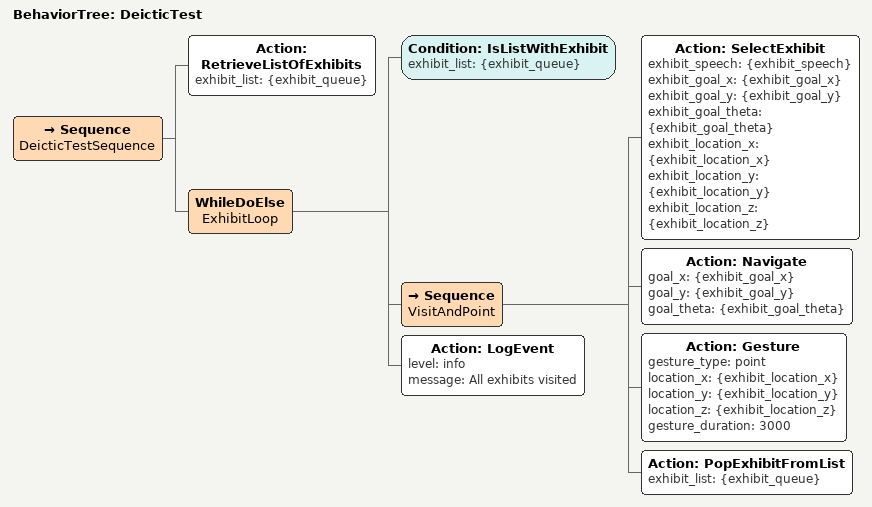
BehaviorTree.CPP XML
<?xml version="1.0" encoding="UTF-8"?>
<root BTCPP_format="4" main_tree_to_execute="DeicticTest">

  <BehaviorTree ID="DeicticTest">
    <Sequence name="DeicticTestSequence">

      <!-- Load ordered exhibit list from KnowledgeManager -->
      <Action ID="RetrieveListOfExhibits" exhibit_list="{exhibit_queue}"/>

      <!-- Loop through every exhibit -->
      <WhileDoElse name="ExhibitLoop">

        <!-- While: exhibits remain -->
        <Condition ID="IsListWithExhibit" exhibit_list="{exhibit_queue}"/>

        <!-- Do: navigate then point -->
        <Sequence name="VisitAndPoint">
          <!-- Pull nav goal + pointing target for the next exhibit -->
          <Action ID="SelectExhibit"
                  exhibit_speech="{exhibit_speech}"
                  exhibit_goal_x="{exhibit_goal_x}"
                  exhibit_goal_y="{exhibit_goal_y}"
                  exhibit_goal_theta="{exhibit_goal_theta}"
                  exhibit_location_x="{exhibit_location_x}"
                  exhibit_location_y="{exhibit_location_y}"
                  exhibit_location_z="{exhibit_location_z}"/>

          <!-- Navigate to the exhibit -->
          <Action ID="Navigate"
                  goal_x="{exhibit_goal_x}"
                  goal_y="{exhibit_goal_y}"
                  goal_theta="{exhibit_goal_theta}"/>

          <!-- Deictic point at the exhibit target -->
          <Action ID="Gesture"
                  gesture_type="point"
                  location_x="{exhibit_location_x}"
                  location_y="{exhibit_location_y}"
                  location_z="{exhibit_location_z}"
                  gesture_duration="3000"/>

          <!-- Remove visited exhibit from queue -->
          <Action ID="PopExhibitFromList" exhibit_list="{exhibit_queue}"/>
        </Sequence>

        <!-- Else: list exhausted -->
        <Action ID="LogEvent" level="info" message="All exhibits visited"/>

      </WhileDoElse>

    </Sequence>
  </BehaviorTree>

</root>
